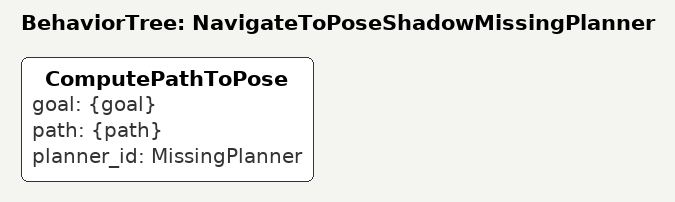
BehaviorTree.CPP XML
<!-- planner_failure 시나리오에서 존재하지 않는 planner ID를 요청하는 진단용 BT다. -->
<root main_tree_to_execute="NavigateToPoseShadowMissingPlanner">
  <BehaviorTree ID="NavigateToPoseShadowMissingPlanner">
    <ComputePathToPose goal="{goal}" path="{path}" planner_id="MissingPlanner" />
  </BehaviorTree>
</root>
